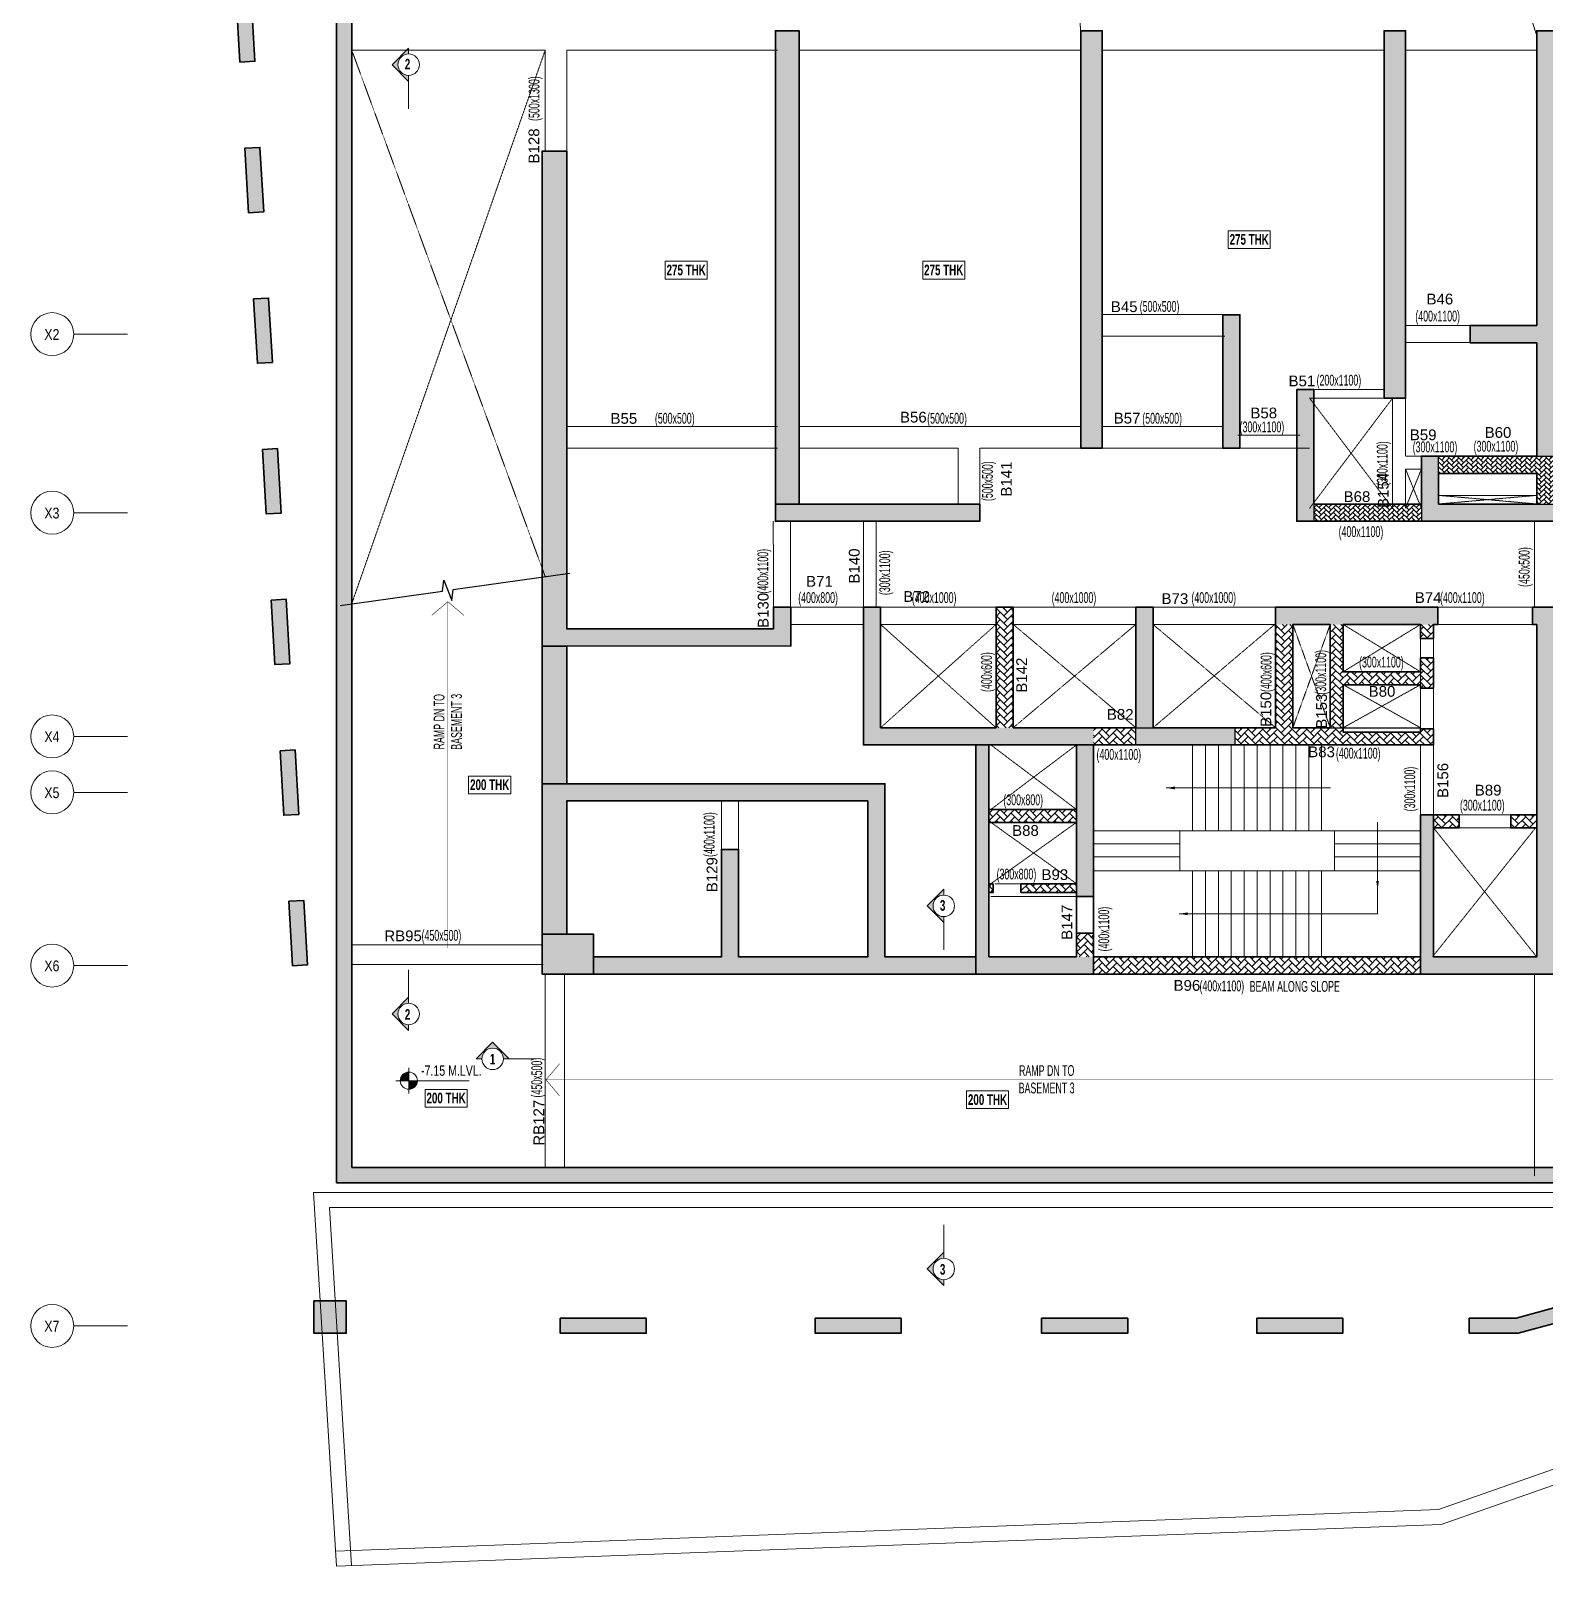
# Model space of a CAD drawing. Header units: millimetres. Extents: x 20 to 70682, y 101 to 65687.
# Drawn here: x 20 to 35233, y 2937 to 38626 of the extents above; entities that cross this region are included whole.
import ezdxf
from ezdxf.enums import TextEntityAlignment as Align

# ---------------------------------------------------------------- set-up
doc = ezdxf.new("R2010")
doc.units = ezdxf.units.MM
for name, pattern in [('Grid Line', [2222.5, 1270, -317.5, 317.5, -317.5]), ('HIDDEN', [0.375, 0.25, -0.125]), ('HIDDEN2', [0.1875, 0.125, -0.0625])]:
    doc.linetypes.add(name, pattern=pattern)
for name, color, linetype, lineweight in [('A-ANNO-DIMS', 8, 'Continuous', 15), ('A-DETL-MISC', 35, 'Continuous', 15), ('A-FLOR-IDEN', 11, 'Continuous', 9), ('A-GRIDS', 8, 'Continuous', 9), ('A-HIDD-ABVE', 8, 'HIDDEN', 20), ('A-HIDD-BELW', 8, 'HIDDEN2', 20), ('G-____-____-DIMS', 7, 'Continuous', 9), ('G-ANNO-SYMB', 1, 'Continuous', 9), ('S-BEAM', 7, 'Continuous', 18), ('S-BEAM-IDEN', 2, 'Continuous', 9), ('S-COL HATCH', 9, 'Continuous', 0), ('S-COLS', 5, 'Continuous', 35), ('S-GRIDS', 8, 'Continuous', 9)]:
    doc.layers.add(name, color=color, linetype=linetype, lineweight=lineweight)
for name, color, linetype in [('Beam Nos', 7, 'Continuous'), ('changes', 7, 'Continuous'), ('SECTION LINE', 4, 'Continuous')]:
    doc.layers.add(name, color=color, linetype=linetype)
doc.styles.add('Arial Narrow', font='ARIALN.TTF', dxfattribs={"height": 400})
doc.styles.add('Dim.s & Anno.(Misc.)', font='ARIALN.TTF')
doc.styles.add('SC-BBS1', font='SansSerif')
doc.styles.add('SOBHA', font='swisscl.ttf')
doc.styles.add('Swis721 LtCn BT', font='swisscl.ttf', dxfattribs={"width": 0.9, "height": 233.355162})
doc.styles.add('Swis721 LtCn BT_1', font='swisscl.ttf', dxfattribs={"height": 240})
doc.styles.add('Swis721 LtCn BT_B', font='', dxfattribs={"width": 0.9, "height": 246.918336})
doc.styles.get('Swis721 LtCn BT_B').set_extended_font_data('Swis721 LtCn BT', bold=True)
doc.dimstyles.new('A-GFC-100', dxfattribs={"dimscale": 100, "dimtxt": 1.75, "dimasz": 1.5, "dimexe": 1.5, "dimexo": 0, "dimgap": 1, "dimtad": 1, "dimdsep": 46, "dimtxsty": 'Dim.s & Anno.(Misc.)', "dimblk": 'ARCHTICK', "dimcen": 0, "dimdle": 1.5, "dimclrd": 256, "dimclre": 8, "dimclrt": 6, "dimazin": 2, "dimtfac": 1, "dimtix": 1, "dimtmove": 2, "dimatfit": 3, "dimfxl": 1, "dimtolj": 1, "dimlwd": -1, "dimlwe": 9, "dimarcsym": 0})
doc.dimstyles.new('S-100', dxfattribs={"dimscale": 100, "dimtxt": 2.5, "dimasz": 1.5, "dimexe": 1.5, "dimexo": 1.5, "dimgap": 0.1, "dimtad": 0, "dimdec": 0, "dimrnd": 0.0005, "dimzin": 0, "dimdsep": 46, "dimtxsty": 'SOBHA', "dimblk": 'OBLIQUE', "dimcen": 0.09, "dimclrd": 8, "dimclre": 8, "dimclrt": 6, "dimadec": 0, "dimazin": 0, "dimtfac": 1, "dimtdec": 0, "dimtofl": 0, "dimtmove": 0, "dimatfit": 3, "dimfxl": 1.5, "dimfxlon": 1, "dimtolj": 1, "dimtzin": 0, "dimlwd": -1, "dimlwe": -1, "dimarcsym": 0})
pattern_1 = [(45, (-31794446.85, 20735559.75), (0, 169.7056275), [360, -120]), (135, (-31794362, 20735644.6), (1e-14, 169.7056275), [360, -120])]

# ---------------------------------------------------------------- blocks, each defined once
blk = doc.blocks.new('_ARCHTICK')
at = {"color": 0, "linetype": 'ByBlock', "const_width": 0.15}
blk.add_lwpolyline([(-0.5, -0.5), (0.5, 0.5)], dxfattribs=at)
blk = doc.blocks.new('A$C31bf04c8')
at = {"layer": 'S-COL HATCH', "transparency": 33554687}
h = blk.add_hatch(color=256, dxfattribs=at)
h.dxf.hatch_style = 1
edge = h.paths.add_edge_path()
edge.add_line((-12645, -10575), (46760, -10575))
edge.add_line((46760, -10575), (50155, -10425))
edge.add_line((50155, -10425), (50155, 18362))
edge.add_arc((65983, 101151), 84288, 235.33184, 259.17631, ccw=False)
edge.add_arc((-8447, 268), 41200, 49.9962, 101.0852)
edge.add_line((-16368, 40699), (-15227, 21150))
edge.add_line((-15227, 21150), (-12645, 21150))
edge.add_line((-12645, 21150), (-12645, -10575))
edge = h.paths.add_edge_path(flags=16)
edge.add_line((-12295, -10225), (46752, -10225))
edge.add_line((46752, -10225), (49805, -10090))
edge.add_line((49805, -10090), (49805, 18073))
edge.add_arc((65983, 101151), 84638, 235.32076, 258.98032, ccw=False)
edge.add_arc((-8447, 268), 40850, 49.9733, 100.6568)
edge.add_line((-16001, 40413), (-14897, 21500))
edge.add_line((-14897, 21500), (-12295, 21500))
edge.add_line((-12295, 21500), (-12295, -10225))
h = blk.add_hatch(color=256, dxfattribs=at)
h.dxf.hatch_style = 1
h.paths.add_polyline_path([(-14983, 16966), (-14896, 15469), (-14547, 15489), (-14634, 16986)])
h = blk.add_hatch(color=256, dxfattribs=at)
h.dxf.hatch_style = 1
h.paths.add_polyline_path([(-14779, 13466), (-14692, 11969), (-14342, 11989), (-14430, 13486)])
h = blk.add_hatch(color=256, dxfattribs=at)
h.dxf.hatch_style = 1
h.paths.add_polyline_path([(-14575, 9966), (-14488, 8469), (-14138, 8489), (-14226, 9986)])
h = blk.add_hatch(color=256, dxfattribs=at)
h.dxf.hatch_style = 1
h.paths.add_polyline_path([(-14371, 6466), (-14283, 4969), (-13934, 4989), (-14021, 6486)])
h = blk.add_hatch(color=256, dxfattribs=at)
h.dxf.hatch_style = 1
h.paths.add_polyline_path([(-14166, 2964), (-14079, 1466), (-13730, 1486), (-13817, 2984)])
h = blk.add_hatch(color=256, dxfattribs=at)
h.dxf.hatch_style = 1
h.paths.add_polyline_path([(-13962, -536), (-13875, -2034), (-13525, -2014), (-13613, -516)])
h = blk.add_hatch(color=256, dxfattribs=at)
h.dxf.hatch_style = 1
h.paths.add_polyline_path([(-13758, -4034), (-13671, -5531), (-13321, -5511), (-13409, -4014)])
h = blk.add_hatch(color=256, dxfattribs=at)
h.dxf.hatch_style = 1
h.paths.add_polyline_path([(15747, -13822), (15654, -13485), (14779, -13724), (13686, -13724), (13686, -14074), (14825, -14074)])
h = blk.add_hatch(color=256, dxfattribs=at)
h.dxf.hatch_style = 1
h.paths.add_polyline_path([(-5446, -14074), (-5446, -13724), (-7446, -13724), (-7446, -14074)])
h = blk.add_hatch(color=256, dxfattribs=at)
h.dxf.hatch_style = 1
h.paths.add_polyline_path([(478, -14074), (478, -13724), (-1522, -13724), (-1522, -14074)])
h = blk.add_hatch(color=256, dxfattribs=at)
h.dxf.hatch_style = 1
h.paths.add_polyline_path([(5745, -14074), (5745, -13724), (3745, -13724), (3745, -14074)])
h = blk.add_hatch(color=256, dxfattribs=at)
h.dxf.hatch_style = 1
h.paths.add_polyline_path([(10745, -14074), (10745, -13724), (8745, -13724), (8745, -14074)])
at = {"layer": 'S-COLS', "elevation": 0}
blk.add_lwpolyline([(-12645, -10575), (46760, -10575), (50155, -10425), (50155, 18362, -0.104418), (18038, 31827, 0.226686), (-16368, 40699), (-15227, 21150), (-12645, 21150)], format="xyb", close=True, dxfattribs=at)
at = {"layer": 'S-COLS'}
blk.add_lwpolyline([(-12295, -10225), (46752, -10225), (49805, -10090), (49805, 18073, -0.103603), (17826, 31549, 0.224825), (-16001, 40413), (-14897, 21500), (-12295, 21500)], format="xyb", close=True, dxfattribs=at)
at = {"layer": 'S-COLS', "elevation": 0}
for points in [[(-14983, 16966), (-14634, 16986), (-14547, 15489), (-14896, 15469)], [(-14779, 13466), (-14430, 13486), (-14342, 11989), (-14692, 11969)], [(-14575, 9966), (-14226, 9986), (-14138, 8489), (-14488, 8469)], [(-14371, 6466), (-14021, 6486), (-13934, 4989), (-14283, 4969)], [(-14166, 2964), (-13817, 2984), (-13730, 1486), (-14079, 1466)], [(-13962, -536), (-13613, -516), (-13525, -2014), (-13875, -2034)], [(-13758, -4034), (-13409, -4014), (-13321, -5511), (-13671, -5531)], [(-7446, -13724), (-5446, -13724), (-5446, -14074), (-7446, -14074)], [(-1522, -13724), (478, -13724), (478, -14074), (-1522, -14074)], [(3745, -13724), (5745, -13724), (5745, -14074), (3745, -14074)], [(8745, -13724), (10745, -13724), (10745, -14074), (8745, -14074)]]:
    blk.add_lwpolyline(points, close=True, dxfattribs=at)
blk.add_lwpolyline([(13686, -13724), (14779, -13724), (15654, -13485), (15747, -13822), (14825, -14074), (13686, -14074), (13686, -13724)], dxfattribs=at)
blk = doc.blocks.new('Detail View - M_Section Head - Structural Type 1-785420-STILT FLOOR FRAMING PLAN')
at = {"layer": 'G-ANNO-SYMB'}
h = blk.add_hatch(color=9, dxfattribs=at)
edge = h.paths.add_edge_path(flags=0)
edge.add_line((-8.5, 0), (-9.86, 0))
edge.add_line((-9.86, 0), (-5.99, 3.87))
edge.add_line((-5.99, 3.87), (-2.12, 0))
edge.add_line((-2.12, 0), (-3.5, 0))
edge.add_arc((-6, 0), 2.5, 360, 540)
for p, q in [((-5.99, 3.87), (-9.86, 0)), ((-5.99, 3.87), (-2.12, 0)), ((-8.5, 0), (-9.86, 0)), ((-3.5, 0), (-2.12, 0))]:
    blk.add_line(p, q, dxfattribs=at)
at = {"layer": 'G-ANNO-SYMB', "color": 5}
for p, q in [((-5.99, 3.87), (-9.86, 0)), ((-2.12, 0), (-5.99, 3.87)), ((-9.86, 0), (-8.5, 0)), ((-3.5, 0), (4.24, 0)), ((-3.5, 0), (-2.12, 0))]:
    blk.add_line(p, q, dxfattribs=at)
at = {"layer": 'G-ANNO-SYMB'}
blk.add_arc((-6, 0), 2.5, 360, 180, dxfattribs=at)
at = {"layer": 'G-ANNO-SYMB', "color": 5}
for start, end in [(360, 180), (180, 360)]:
    blk.add_arc((-6, 0), 2.5, start, end, dxfattribs=at)
blk = doc.blocks.new('Spot Elevations - M_Spot Elevation - Target Filled-23738-FIRST FLOOR  FRAMING PLAN _NTA_')
at = {"layer": 'G-____-____-DIMS'}
h = blk.add_hatch(color=256, dxfattribs=at)
edge = h.paths.add_edge_path(flags=0)
edge.add_line((0, 0), (-2, 0))
edge.add_arc((0, 0), 2, 90, 180, ccw=False)
edge.add_line((0, 2), (0, 0))
h = blk.add_hatch(color=256, dxfattribs=at)
edge = h.paths.add_edge_path(flags=0)
edge.add_line((0, 0), (2, 0))
edge.add_arc((0, 0), 2, 270, 360, ccw=False)
edge.add_line((0, -2), (0, 0))
for p, q in [((-3, 0), (14, 0)), ((0, -3), (0, 3))]:
    blk.add_line(p, q, dxfattribs=at)
blk.add_circle((0, 0), 2, dxfattribs=at)
blk = doc.blocks.new('_OBLIQUE')
at = {"color": 0, "linetype": 'ByBlock'}
blk.add_line((-0.5, -0.5), (0.5, 0.5), dxfattribs=at)
blk = doc.blocks.new('*D23')
at = {"layer": 'Defpoints', "color": 0, "transparency": 16777216}
for p in [(35033, 28309), (35723, 28309), (35333, 27677)]:
    blk.add_point(p, dxfattribs=at)
at = {"layer": 'S-COLS', "color": 8, "transparency": 16777216}
for p, q in [((35573, 28309), (35873, 28309)), ((35723, 28309), (35723, 28459)), ((35723, 27677), (35723, 28309)), ((35573, 27677), (35873, 27677))]:
    blk.add_line(p, q, dxfattribs=at)
at = {"layer": 'S-COLS', "color": 8, "transparency": 16777216, "xscale": 150, "yscale": 150, "zscale": 150}
for p, rotation in [((35723, 28309), 90), ((35723, 27677), 270)]:
    blk.add_blockref('_OBLIQUE', p, dxfattribs=dict(at, rotation=rotation))
at = {"layer": 'S-COLS', "color": 6, "transparency": 16777216, "insert": (35723, 29016), "char_height": 250, "attachment_point": 5, "rotation": 90, "style": 'SOBHA'}
blk.add_mtext('\\A1;{\\W0.8;\\C2;(400x1100)}', dxfattribs=at)
blk = doc.blocks.new('A$C0921b736')
at = {"layer": 'S-COL HATCH', "transparency": 33554687}
h = blk.add_hatch(color=256, dxfattribs=at)
h.dxf.hatch_style = 1
h.paths.add_polyline_path([(5425, 11675), (5425, 11275), (10175, 11275), (10175, 11675)])
h.paths.add_polyline_path([(5425, 11675), (5975, 11675), (5975, 22675), (5425, 22675)])
h = blk.add_hatch(color=256, dxfattribs=at)
h.dxf.hatch_style = 1
h.paths.add_polyline_path([(12525, 12975), (13025, 12975), (13025, 22675), (12525, 22675)])
h = blk.add_hatch(color=256, dxfattribs=at)
h.dxf.hatch_style = 1
h.paths.add_polyline_path([(19575, 14135), (20075, 14135), (20075, 22675), (19575, 22675)])
h = blk.add_hatch(color=256, dxfattribs=at)
h.dxf.hatch_style = 1
h.paths.add_polyline_path([(23525, 22675), (23125, 22675), (23125, 15825), (21575, 15825), (21575, 15425), (23125, 15425), (23125, 12785), (23525, 12785)])
h = blk.add_hatch(color=256, dxfattribs=at)
h.dxf.hatch_style = 1
h.paths.add_polyline_path([(5785, 8375), (5785, 9275), (5385, 9275), (5385, 8775), (575, 8775), (575, 19875), (0, 19879), (0, 8375)])
h = blk.add_hatch(color=256, dxfattribs=at)
h.dxf.hatch_style = 1
h.paths.add_polyline_path([(15825, 12975), (16225, 12975), (16225, 16075), (15825, 16075)])
h = blk.add_hatch(color=256, dxfattribs=at)
h.dxf.hatch_style = 1
h.paths.add_polyline_path([(17945, 14335), (17545, 14335), (17545, 11275), (17945, 11275), (17945, 11675)])
h = blk.add_hatch(color=256, dxfattribs=at)
h.dxf.hatch_style = 1
h.paths.add_polyline_path([(23525, 11275), (23525, 11675), (23125, 11675), (20845, 11675), (20845, 12385), (20845, 12785), (20445, 12785), (20445, 11675), (20445, 11275)])
at = {"layer": 'S-COL HATCH'}
h = blk.add_hatch(dxfattribs=at)
h.set_pattern_fill('AR-HBONE', color=256, scale=20)
h.set_pattern_definition([(45, (-31794446.854, 20735559.75), (0, 113.13708499), [240, -80]), (135, (-31794390.286, 20735616.32), (9e-15, 113.13708499), [240, -80])])
h.paths.add_polyline_path([(23125, 12385), (23125, 11692), (23125, 11692), (23125, 11675), (23525, 11675), (23525, 12785), (20845, 12785), (20845, 12485), (20845, 12385)])
h = blk.add_hatch(dxfattribs=at)
h.set_pattern_fill('AR-HBONE', color=256, scale=20)
h.set_pattern_definition([(45, (-31966103.18, 21022167.41), (0, 113.13708499), [240, -80]), (135, (-31966046.61, 21022223.98), (9e-15, 113.13708499), [240, -80])])
h.paths.add_polyline_path([(20445, 11275), (20445, 11675), (17945, 11675), (17945, 11275)])
at = {"layer": 'S-COL HATCH', "transparency": 33554687}
h = blk.add_hatch(color=256, dxfattribs=at)
h.dxf.hatch_style = 1
h.paths.add_polyline_path([(12825, 6075), (12825, 6475), (7871, 6475), (7871, 9275), (7471, 9275), (7471, 6075)])
at = {"layer": 'S-COL HATCH'}
h = blk.add_hatch(dxfattribs=at)
h.set_pattern_fill('AR-HBONE', color=256, scale=30)
h.set_pattern_definition(pattern_1)
h.paths.add_polyline_path([(10555, 6475), (10955, 6475), (10955, 9275), (10555, 9275)])
at = {"layer": 'S-COL HATCH', "transparency": 33554687}
h = blk.add_hatch(color=256, dxfattribs=at)
h.dxf.hatch_style = 1
h.paths.add_polyline_path([(13805, 9275), (14205, 9275), (14205, 6475), (13805, 6475)])
h = blk.add_hatch(color=256, dxfattribs=at)
h.dxf.hatch_style = 1
h.paths.add_polyline_path([(17055, 9275), (20825, 9275), (20825, 8875), (17055, 8875)])
h = blk.add_hatch(color=256, dxfattribs=at)
h.dxf.hatch_style = 1
h.paths.add_polyline_path([(20725, 4450), (20425, 4450), (20425, 1150), (20425, 750), (23125, 750), (23525, 750), (23525, 1150), (23525, 1150), (23525, 9275), (23025, 9275), (23025, 8875), (23125, 8875), (23125, 1150), (23125, 1150), (20725, 1150), (20725, 1150)])
at = {"layer": 'S-COL HATCH'}
h = blk.add_hatch(dxfattribs=at)
h.set_pattern_fill('AR-HBONE', color=256, scale=30)
h.set_pattern_definition(pattern_1)
h.paths.add_polyline_path([(18325, 8875), (18625, 8875), (18625, 7775), (20425, 7775), (20425, 8100), (20725, 8100), (20725, 7398), (20425, 7398), (20425, 7475), (18625, 7475), (18625, 6375), (20425, 6375), (20425, 6453), (20725, 6453), (20725, 6075), (16105, 6075), (16105, 6475), (18325, 6475)])
h = blk.add_hatch(dxfattribs=at)
h.set_pattern_fill('AR-HBONE', color=256, scale=30)
h.set_pattern_definition(pattern_1)
h.paths.add_polyline_path([(17055, 6475), (17455, 6475), (17455, 8875), (17055, 8875)])
h = blk.add_hatch(dxfattribs=at)
h.set_pattern_fill('AR-HBONE', color=256, scale=30)
h.set_pattern_definition(pattern_1)
h.paths.add_polyline_path([(20425, 8875), (20725, 8875), (20725, 8550), (20425, 8550)])
h = blk.add_hatch(dxfattribs=at)
h.set_pattern_fill('AR-HBONE', color=256, scale=30)
h.set_pattern_definition(pattern_1)
h.paths.add_polyline_path([(13805, 6475), (12825, 6475), (12825, 6075), (13805, 6075)])
at = {"layer": 'S-COL HATCH', "transparency": 33554687}
h = blk.add_hatch(color=256, dxfattribs=at)
h.dxf.hatch_style = 1
h.paths.add_polyline_path([(13805, 6475), (16105, 6475), (16105, 6075), (13805, 6075)])
h = blk.add_hatch(color=256, dxfattribs=at)
h.dxf.hatch_style = 1
h.paths.add_polyline_path([(10385, 6075), (10085, 6075), (10085, 750), (10385, 750), (12825, 750), (12825, 1150), (10385, 1150), (10385, 2850), (10385, 2850), (10385, 2850)])
h = blk.add_hatch(color=256, dxfattribs=at)
h.dxf.hatch_style = 1
h.paths.add_polyline_path([(12825, 6075), (12425, 6075), (12425, 6075), (12425, 4575), (12425, 4575), (12425, 4275), (12425, 2550), (12825, 2550)])
h = blk.add_hatch(color=256, dxfattribs=at)
h.dxf.hatch_style = 1
h.paths.add_polyline_path([(7571, 4775), (7571, 1150), (4571, 1150), (4571, 3648), (4171, 3648), (4171, 1150), (1200, 1150), (1200, 750), (10085, 750), (10085, 1150), (7971, 1150), (7971, 5175), (0, 5175), (0, 1675), (575, 1675), (575, 4775)])
at = {"layer": 'S-COL HATCH'}
h = blk.add_hatch(dxfattribs=at)
h.set_pattern_fill('AR-HBONE', color=256, scale=30)
h.set_pattern_definition(pattern_1)
h.paths.add_polyline_path([(12425, 4575), (10385, 4575), (10385, 4275), (12425, 4275)])
h = blk.add_hatch(dxfattribs=at)
h.set_pattern_fill('AR-HBONE', color=256, scale=30)
h.set_pattern_definition([(45, (-31794446.85, 20683630.75), (0, 169.7056275), [360, -120]), (135, (-31794362, 20683715.6), (1e-14, 169.7056275), [360, -120])])
h.paths.add_polyline_path([(21325, 4150), (21325, 4450), (20725, 4450), (20725, 4150)])
h.paths.add_polyline_path([(23125, 4150), (23125, 4450), (22525, 4450), (22525, 4150)])
h = blk.add_hatch(dxfattribs=at)
h.set_pattern_fill('AR-HBONE', color=256, scale=30)
h.set_pattern_definition(pattern_1)
h.paths.add_polyline_path([(10485, 2850), (10385, 2850), (10385, 2650), (10485, 2650)])
h = blk.add_hatch(dxfattribs=at)
h.set_pattern_fill('AR-HBONE', color=256, scale=30)
h.set_pattern_definition(pattern_1)
h.paths.add_polyline_path([(11135, 2850), (11135, 2650), (12425, 2650), (12425, 2850)])
at = {"layer": 'S-COL HATCH', "transparency": 33554687}
h = blk.add_hatch(color=256, dxfattribs=at)
h.dxf.hatch_style = 1
h.paths.add_polyline_path([(0, 1675), (0, 750), (1200, 750), (1200, 1675)])
at = {"layer": 'S-COL HATCH'}
h = blk.add_hatch(dxfattribs=at)
h.set_pattern_fill('AR-HBONE', color=256, scale=30)
h.set_pattern_definition(pattern_1)
h.paths.add_polyline_path([(12825, 1700), (12425, 1700), (12425, 1150), (12825, 1150)])
h = blk.add_hatch(dxfattribs=at)
h.set_pattern_fill('AR-HBONE', color=256, scale=30)
h.set_pattern_definition(pattern_1)
h.paths.add_polyline_path([(12825, 1150), (20425, 1150), (20425, 750), (12825, 750)])
at = {"layer": 'changes'}
for p, q in [((20845, 12385), (20845, 12785)), ((23125, 12785), (23525, 12785)), ((17945, 11675), (17945, 11275)), ((20445, 11675), (20445, 11275)), ((23125, 11675), (23525, 11675))]:
    blk.add_line(p, q, dxfattribs=at)
blk.add_lwpolyline([(13805, 6475), (16105, 6475), (16105, 6075), (13805, 6075)], close=True, dxfattribs=at)
at = {"layer": 'S-COLS'}
for p, q in [((20425, 4450), (20425, 1150)), ((20725, 4450), (20725, 1150)), ((12425, 2550), (12825, 2550)), ((12425, 1700), (12825, 1700)), ((20425, 1150), (20425, 750))]:
    blk.add_line(p, q, dxfattribs=at)
for points in [[(5425, 11675), (5425, 22675), (5975, 22675), (5975, 11675), (5425, 11675)], [(23525, 11275), (23525, 22675), (23125, 22675), (23125, 15825), (21575, 15825), (21575, 15425), (23125, 15425), (23125, 12785), (20445, 12785), (20445, 11675), (17945, 11675), (17945, 14335), (17545, 14335), (17545, 11275), (23525, 11275)], [(17055, 9275), (20825, 9275), (20825, 8875), (20725, 8875), (20725, 8550), (20425, 8550), (20425, 8875), (19525, 8875), (18625, 8875), (18625, 7775), (20425, 7775), (20425, 8100), (20725, 8100), (20725, 7398), (20425, 7398), (20425, 7475), (18625, 7475), (18625, 6375), (19525, 6375), (20425, 6375), (20425, 6453), (20725, 6453), (20725, 6075), (18625, 6075), (18625, 6075), (7471, 6075), (7471, 9275), (7871, 9275), (7871, 6475), (10555, 6475), (10555, 9275)], [(10555, 9275), (10955, 9275)], [(10955, 9275), (10955, 6475), (13805, 6475), (13805, 9275)], [(13805, 9275), (14205, 9275)], [(14205, 9275), (14205, 6475), (17055, 6475), (17055, 9275)], [(23525, 1150), (23525, 9275), (23025, 9275), (23025, 8875), (23125, 8875), (23125, 1150), (20725, 1150)], [(10085, 6075), (10085, 750), (10385, 750)], [(10385, 1150), (10385, 6075)], [(12425, 6075), (12425, 1150)], [(12425, 750), (12825, 750), (12825, 6075)], [(0, 5175), (0, 1675), (575, 1675), (575, 4775), (7571, 4775), (7571, 1150), (4571, 1150), (4571, 3648), (4171, 3648), (4171, 1150), (1200, 1150), (1200, 750), (10085, 750)], [(10085, 1150), (7971, 1150), (7971, 5175), (25, 5175)], [(20725, 4150), (21325, 4150), (21325, 4450), (20425, 4450)], [(23125, 4150), (22525, 4150), (22525, 4450), (23125, 4450)], [(10485, 2850), (10385, 2850)], [(10385, 2650), (10485, 2650)], [(10485, 2650), (10485, 2850)], [(11135, 2850), (11135, 2650)], [(12425, 2850), (11135, 2850)], [(11135, 2650), (12425, 2650)], [(12425, 1150), (10385, 1150)], [(20425, 1150), (12825, 1150), (12825, 750), (23125, 750)], [(23125, 750), (23125, 750), (23525, 750), (23525, 1150)], [(10385, 750), (12425, 750)]]:
    blk.add_lwpolyline(points, dxfattribs=at)
at = {"layer": 'S-COLS', "elevation": 0}
for points in [[(12525, 12975), (13025, 12975), (13025, 22675), (12525, 22675)], [(15825, 16075), (16225, 16075), (16225, 12975), (15825, 12975)], [(10175, 11675), (5425, 11675), (5425, 11275), (10175, 11275)], [(0, 750), (1200, 750), (1200, 1675), (0, 1675)]]:
    blk.add_lwpolyline(points, close=True, dxfattribs=at)
at = {"layer": 'S-COLS'}
for points in [[(19575, 14135), (20075, 14135), (20075, 22675), (19575, 22675)], [(0, 8379), (5785, 8375), (5785, 9275), (5385, 9275), (5385, 8775), (575, 8775), (575, 19875), (0, 19879)], [(23125, 12385), (20845, 12385), (20845, 11675), (23125, 11675)], [(17455, 6475), (18325, 6475), (18325, 8875), (17455, 8875)], [(12425, 4575), (10385, 4575), (10385, 4275), (12425, 4275)]]:
    blk.add_lwpolyline(points, close=True, dxfattribs=at)
blk = doc.blocks.new('Grid - Type 1 Structural-6743905-9TH FLOOR LVL')
at = {"layer": 'A-GRIDS'}
blk.add_circle((0, 0), 4, dxfattribs=at)
blk = doc.blocks.new('A$C45bf0ae9')
at = {"layer": 'S-GRIDS', "linetype": 'Grid Line'}
for p, q in [((-17504, 9150), (-18754, 9150)), ((-17504, 5000), (-18754, 5000)), ((-17504, -200), (-18754, -200)), ((-17504, -1500), (-18754, -1500)), ((-17504, -5525), (-18754, -5525)), ((-17504, -13899), (-18754, -13899))]:
    blk.add_line(p, q, dxfattribs=at)
at = {"layer": 'A-GRIDS', "xscale": 124.9999999999999, "yscale": 124.9999999999999, "zscale": 124.9999999999999, "rotation": 89.99999999999982}
for p in [(-19254, 9150), (-19254, 5000), (-19254, -200), (-19254, -1500), (-19254, -5525), (-19254, -13899)]:
    blk.add_blockref('Grid - Type 1 Structural-6743905-9TH FLOOR LVL', p, dxfattribs=at)
at = {"layer": 'A-GRIDS', "lineweight": 18, "char_height": 250, "width": 440.93, "attachment_point": 1, "style": 'Arial Narrow'}
for s, insert in [('X2', (-19437, 9268)), ('X3', (-19437, 5118)), ('X4', (-19437, -82)), ('X5', (-19437, -1382)), ('X6', (-19437, -5407)), ('X7', (-19437, -13781))]:
    blk.add_mtext(s, dxfattribs=dict(at, insert=insert))
blk = doc.blocks.new('A$C40398dd4')
at = {"layer": 'A-ANNO-DIMS', "ltscale": 500, "elevation": 0}
blk.add_lwpolyline([(5810, 1000), (6600, 1000), (6600, 1565)], dxfattribs=at)
at = {"layer": 'A-DETL-MISC'}
for p, q in [((2300, 4925), (2300, 2925)), ((2600, 4925), (2600, 2925)), ((2900, 4925), (2900, 2925)), ((3200, 4925), (3200, 2925)), ((3500, 4925), (3500, 2925)), ((3800, 4925), (3800, 2925)), ((4100, 4925), (4100, 2925)), ((4400, 4925), (4400, 2925)), ((4700, 4925), (4700, 2925)), ((5000, 4925), (5000, 2925)), ((5300, 4925), (5300, 2925)), ((2300, 0), (2300, 2000)), ((2600, 0), (2600, 2000)), ((2900, 0), (2900, 2000)), ((3200, 0), (3200, 2000)), ((3500, 0), (3500, 2000)), ((3800, 0), (3800, 2000)), ((4100, 0), (4100, 2000)), ((4400, 0), (4400, 2000)), ((4700, 0), (4700, 2000)), ((5000, 0), (5000, 2000)), ((5300, 0), (5300, 2000))]:
    blk.add_line(p, q, dxfattribs=at)
for points in [[(2000, 2925), (0, 2925)], [(5600, 2925), (7600, 2925)], [(2000, 2625), (0, 2625)], [(5600, 2625), (7600, 2625)], [(2000, 2325), (0, 2325)], [(5600, 2325), (7600, 2325)]]:
    blk.add_lwpolyline(points, dxfattribs=at)
blk.add_lwpolyline([(5600, 2925), (5600, 2000), (2000, 2000), (2000, 2925)], close=True, dxfattribs=at)
at = {"layer": 'A-DETL-MISC', "elevation": 0}
for points in [[(2000, 2000), (0, 2000)], [(5600, 2000), (7600, 2000)]]:
    blk.add_lwpolyline(points, dxfattribs=at)
at = {"layer": 'A-ANNO-DIMS', "ltscale": 500}
for points in [[(1688, 3925), (5510, 3925)], [(6600, 1565), (6600, 3126)], [(1988, 1000), (5810, 1000)]]:
    blk.add_leader(points, dimstyle='A-GFC-100', override={"dimasz": 2, "dimtad": 0, "dimfxl": 0.18, "dimarcsym": 1}, dxfattribs=at)

msp = doc.modelspace()

# ---------------------------------------------------------------- hatches: boundary and pattern name
at = {"layer": 'S-COL HATCH', "transparency": 33554687}
h = msp.add_hatch(color=256, dxfattribs=at)
h.dxf.hatch_style = 1
h.paths.add_polyline_path([(12482.9, 24325.4), (11907.9, 24325.4), (11907.9, 21125.4), (12482.9, 21125.4)])
h = msp.add_hatch(color=256, dxfattribs=at)
h.dxf.hatch_style = 1
h.paths.add_polyline_path([(7355.7, 8352.5), (7355.7, 9102.5), (6605.7, 9102.5), (6605.7, 8352.5)])

# ---------------------------------------------------------------- linework, layer by layer
at = {"elevation": 0}
msp.add_lwpolyline([(7214, 25269.8), (9594.7, 25602.7), (9622, 25858.9), (9815, 25381), (9842.3, 25637.3), (12552.6, 26016.3)], dxfattribs=at)
at = {"layer": 'A-FLOR-IDEN', "color": 8, "elevation": 0, "flags": 128}
for points in [[(27860.7, 33976.9), (27860.7, 33565.1), (28838.2, 33565.1), (28838.2, 33976.9)], [(14770.7, 33266.9), (14770.7, 32855.1), (15748.2, 32855.1), (15748.2, 33266.9)], [(20757.7, 33266.9), (20757.7, 32855.1), (21735.2, 32855.1), (21735.2, 33266.9)], [(11179.4, 21303.2), (11179.4, 20891.3), (10201.9, 20891.3), (10201.9, 21303.2)], [(10166.5, 14021.7), (10166.5, 13609.9), (9189, 13609.9), (9189, 14021.7)], [(22754.2, 13984.9), (22754.2, 13573.1), (21776.7, 13573.1), (21776.7, 13984.9)]]:
    msp.add_lwpolyline(points, close=True, dxfattribs=at)
at = {"layer": 'A-HIDD-ABVE', "linetype": 'HIDDEN'}
for p, q in [((7483.3, 38176.6), (11982.9, 25936.6)), ((7483.3, 25307.4), (11982.9, 38176.6)), ((29752.9, 30086.6), (31682.9, 27526.6)), ((29752.9, 27526.6), (31682.9, 30086.6)), ((31982.9, 28436.6), (32352.9, 27526.6)), ((31982.9, 27526.6), (32352.9, 28436.6)), ((32752.9, 27826.7), (35032.9, 27626.6)), ((32752.9, 27626.6), (35032.9, 27826.7)), ((19778.5, 24826.6), (22462.9, 22426.6)), ((19778.5, 22426.6), (22462.9, 24826.6)), ((22862.9, 24826.6), (25712.9, 22426.6)), ((22862.9, 22426.6), (25712.9, 24826.6)), ((26112.9, 24826.6), (28962.9, 22426.6)), ((26112.9, 22426.6), (28942.9, 24826.6)), ((29362.9, 24826.6), (30232.9, 22426.6)), ((29362.9, 22426.6), (30232.9, 24826.6)), ((30532.9, 24826.6), (32332.9, 23726.6)), ((30532.9, 23726.6), (32332.9, 24826.6)), ((30532.9, 22425.4), (32332.9, 23426.6)), ((30532.9, 23426.6), (32332.9, 22425.4)), ((22342.9, 22026.6), (24332.8, 20526.6)), ((22342.9, 20526.6), (24332.8, 22026.6)), ((22342.9, 20226.6), (24332.8, 18801.4)), ((22342.9, 18801.4), (24332.8, 20226.6)), ((35008.8, 20101.4), (32608.8, 17101.4)), ((32632.9, 20101.4), (35032.9, 17101.4))]:
    msp.add_line(p, q, dxfattribs=at)
at = {"layer": 'A-HIDD-BELW', "color": 4, "linetype": 'ByBlock', "ltscale": 500}
for p, q in [((46732.6, 11621.7, 0), (6593.3, 11621.7, 0)), ((6593.3, 11621.7, 0), (7130.5, 2936.6, 0)), ((46382.6, 11271.7, 0), (6965.6, 11271.7, 0)), ((6965.6, 11271.7, 0), (7479.8, 2958.2, 0)), ((32747.1, 4253.7, 0), (40491.6, 6982.9, 0)), ((32813.3, 3905.9, 0), (40546.4, 6631.1, 0)), ((7117.3, 3286.3, 0), (32747.1, 4253.7, 0)), ((7130.5, 2936.6, 0), (32813.3, 3905.9, 0))]:
    msp.add_line(p, q, dxfattribs=at)
at = {"layer": 'S-BEAM', "linetype": 'HIDDEN'}
for p, q in [((23877.8, 44776.6, 0), (24433.9, 38604.1, 0)), ((33093.5, 44776.6, 0), (35017.9, 38560)), ((12482.9, 35826.6), (12482.9, 38176.6)), ((12482.9, 38176.6), (17382.9, 38176.6)), ((13252.9, 38176.6), (13782.4, 38176.6)), ((17882.9, 38176.6), (24432.8, 38176.6)), ((31482.8, 38176.6), (24932.9, 38176.6)), ((31982.9, 38176.6), (35032.9, 38176.6)), ((27782.9, 32026.6, 0), (24932.9, 32026.6, 0)), ((33482.9, 31776.6), (31982.9, 31776.6)), ((27782.9, 31526.6, 0), (24932.9, 31526.6, 0)), ((33482.9, 31376.6), (31982.9, 31376.6)), ((29752.9, 30286.6), (31482.9, 30286.6)), ((31982.9, 30086.6), (31982.9, 28736.6)), ((12482.9, 29426.6), (17382.9, 29426.6)), ((17882.9, 29426.6), (24432.8, 29426.6)), ((24932.9, 29426.6, 0), (27732.9, 29426.6, 0)), ((12482.9, 28926.6), (17382.9, 28926.6)), ((17882.9, 28926.6), (21582.9, 28926.6)), ((21582.9, 27626.6, 0), (21582.9, 28926.6, 0)), ((22082.9, 28926.6), (29752.9, 28926.6)), ((22082.9, 27626.6, 0), (22082.9, 28926.6, 0)), ((28082.9, 29226.6, 0), (29535.3, 29226.6)), ((31982.9, 28736.6), (32352.9, 28736.6)), ((17282.9, 27226.6, 0), (17292.9, 25226.6)), ((17682.9, 27226.6), (17682.9, 25226.6)), ((19378.5, 25226.6), (19378.5, 27226.6, 0)), ((19678.5, 25226.6), (19678.5, 27226.6, 0)), ((34982.9, 27226.6), (34982.9, 25226.6)), ((17682.9, 25226.6), (19378.5, 25226.6)), ((19778.5, 25226.6), (22462.9, 25226.6)), ((22862.9, 25226.6), (25712.9, 25226.6)), ((26112.9, 25226.6), (28962.9, 25226.6)), ((32732.9, 25226.6), (34932.8, 25226.6)), ((17682.9, 24826.6), (19378.5, 24826.6)), ((32632.9, 22404.1), (32632.9, 24826.6)), ((32732.9, 24826.6), (34932.8, 24826.6)), ((32332.9, 20401.4), (32332.9, 22026.6)), ((32632.9, 20401.4), (32632.9, 22026.6)), ((16078.5, 19599.2), (16078.5, 20726.6)), ((16478.5, 19599.2), (16478.5, 20726.6)), ((33232.9, 20401.4), (34432.9, 20401.4)), ((22342.9, 18501.4), (24332.9, 18501.4)), ((11928.5, 17376.6), (7482.9, 17376.6)), ((11933.1, 16926.6), (7482.9, 16926.6)), ((11982.9, 16701.4), (11982.9, 12201.4)), ((12432.9, 16701.4), (12432.9, 12201.4)), ((34982.9, 16701.4), (34982.9, 12001.4))]:
    msp.add_line(p, q, dxfattribs=at)
at = {"layer": 'S-BEAM'}
for p, q in [((7483.3, 38176.6), (11982.9, 38176.6)), ((11982.9, 35826.6), (11982.9, 38176.6)), ((29752.9, 30086.6), (31482.9, 30086.6)), ((31682.9, 30086.6), (31682.9, 27526.6)), ((31982.9, 28436.6), (31982.9, 27526.6)), ((31982.9, 28436.6), (32352.9, 28436.6)), ((19778.5, 24826.6), (22462.9, 24826.6)), ((22862.9, 24826.6), (25712.9, 24826.6)), ((26112.9, 24826.6), (28942.9, 24826.6)), ((32332.9, 22404.1), (32332.9, 24826.6)), ((33232.9, 20101.4), (34432.9, 20101.4)), ((22442.9, 18801.4), (23092.9, 18801.4))]:
    msp.add_line(p, q, dxfattribs=at)
at = {"layer": 'S-BEAM', "elevation": 0}
msp.add_lwpolyline([(35032.9, 27626.6), (32752.9, 27626.6), (32752.9, 27826.7), (35032.9, 27826.7)], close=True, dxfattribs=at)
at = {"layer": 'S-BEAM', "const_width": 12.5, "elevation": 0}
for points in [[(10093.5, 25038.2), (9718.5, 25354.6), (9343.5, 25038.2)], [(9718.5, 17309), (9718.5, 25354.6)], [(12317.1, 13868.1), (12000.7, 14243.1), (12317.1, 14618.1)], [(35432.9, 14243.1), (12000.7, 14243.1)]]:
    msp.add_lwpolyline(points, dxfattribs=at)
at = {"layer": 'S-COLS', "elevation": 0}
for points in [[(12482.9, 24325.4), (11907.9, 24325.4), (11907.9, 21125.4), (12482.9, 21125.4)], [(6605.7, 9102.5), (7355.7, 9102.5), (7355.7, 8352.5), (6605.7, 8352.5)]]:
    msp.add_lwpolyline(points, close=True, dxfattribs=at)
at = {"layer": 'SECTION LINE'}
msp.add_line((30232.9, 22425.4), (32332.9, 22425.4), dxfattribs=at)

# ---------------------------------------------------------------- block references
at = {"layer": 'A-HIDD-BELW', "color": 3}
msp.add_blockref('A$C31bf04c8', (19778.5, 22426.6), dxfattribs=at)
at = {"layer": 'Beam Nos'}
msp.add_blockref('A$C45bf0ae9', (19774.6, 22423.1), dxfattribs=at)
at = {"layer": 'changes'}
msp.add_blockref('A$C0921b736', (11907.9, 15950.2), dxfattribs=at)
at = {"layer": 'G-____-____-DIMS', "xscale": 99.99999999999991, "yscale": 99.99999999999991, "zscale": 99.99999999999991}
msp.add_blockref('Spot Elevations - M_Spot Elevation - Target Filled-23738-FIRST FLOOR  FRAMING PLAN _NTA_', (8811.1, 14222.4), dxfattribs=at)
at = {"layer": 'G-ANNO-SYMB', "extrusion": (0, 0, -1), "yscale": 99.99999999999991, "zscale": 99.99999999999991, "rotation": 270}
for p, xscale in [((-8807.3, 37236.7), 99.99999999999991), ((-21248.7, 17685), 99.99999999999991), ((-8807.3, 16373.7), -99.99999999999991), ((-21248.7, 10446.6), -99.99999999999991)]:
    msp.add_blockref('Detail View - M_Section Head - Structural Type 1-785420-STILT FLOOR FRAMING PLAN', p, dxfattribs=dict(at, xscale=xscale))
at = {"layer": 'G-ANNO-SYMB', "extrusion": (0, 0, -1), "xscale": -99.99999999999991, "yscale": 99.99999999999991, "zscale": 99.99999999999991}
msp.add_blockref('Detail View - M_Section Head - Structural Type 1-785420-STILT FLOOR FRAMING PLAN', (-11359.4, 14729.6), dxfattribs=at)
at = {"layer": 'S-BEAM-IDEN'}
msp.add_blockref('A$C40398dd4', (24732.9, 17101.4), dxfattribs=at)

# ---------------------------------------------------------------- texts
at = {"layer": 'A-FLOR-IDEN', "color": 1, "char_height": 246.92, "width": 1155, "attachment_point": 2, "line_spacing_factor": 0.964267, "style": 'Swis721 LtCn BT_B'}
for s, insert in [('275 THK', (28349.5, 33898.9)), ('275 THK', (15259.5, 33188.9)), ('275 THK', (21246.5, 33188.9)), ('200 THK', (10690.7, 21225.1)), ('200 THK', (9677.8, 13943.7)), ('200 THK', (22265.4, 13906.9, 0))]:
    msp.add_mtext(s, dxfattribs=dict(at, insert=insert))
at = {"layer": 'Beam Nos', "color": 3, "style": 'SC-BBS1'}
for s, p in [('B128', (11919.8, 35947.5)), ('B141', (22902, 28205.7, 0)), ('B154', (31663.5, 27940.9, 0)), ('B140', (19366.7, 26185, 0)), ('B130', (17249.3, 25153.3, 0)), ('B142', (23258.4, 23648.1, 0)), ('B150', (28937.3, 22852.8)), ('B153', (30230, 22810.9, 0)), ('B156', (33050.9, 21200.9, 0)), ('B129', (16059.8, 19010.9, 0)), ('B147', (24311.5, 17904.5, 0)), ('RB127', (12033.9, 13245.1))]:
    msp.add_text(s, height=250, rotation=90, dxfattribs=at).set_placement(p, align=Align.BOTTOM_CENTER)
for s, p in [('B46', (32781.7, 32189.1)), ('B45', (25442.7, 32011.6)), ('B51', (29574.2, 30286.1)), ('B55', (13810.8, 29414.8)), ('B56', (20540.7, 29444.4)), ('B57', (25510.1, 29421.3, 0)), ('B58', (28687.4, 29541.4)), ('B59', (32393.3, 29033.5)), ('B60', (34133.9, 29088.5)), ('B68', (30854.5, 27597.1)), ('B71', (18357.2, 25628.3)), ('B72', (20617.4, 25276.2)), ('B73', (26621.7, 25226.2)), ('B74', (32508.3, 25250.4)), ('B80', (31436.7, 23071.3)), ('B82', (25349.9, 22536)), ('B83', (30031.3, 21665.9)), ('B89', (33904.1, 20775.1)), ('B88', (23147.7, 19837.3)), ('B93', (23830.6, 18811.5, 0)), ('RB95', (8677.8, 17389.4, 0)), ('B96', (26900.9, 16237.3, 0))]:
    msp.add_text(s, height=250, dxfattribs=at).set_placement(p, align=Align.BOTTOM_CENTER)
at = {"layer": 'G-____-____-DIMS', "insert": (9096.4, 14578), "char_height": 240, "width": 1683.881, "attachment_point": 1, "line_spacing_factor": 0.970126, "style": 'Swis721 LtCn BT_1'}
msp.add_mtext('-7.15 M.LVL.', dxfattribs=at)
at = {"layer": 'G-ANNO-SYMB', "color": 5, "char_height": 246.9, "width": 330, "line_spacing_factor": 0.964267, "style": 'Swis721 LtCn BT_B'}
for s, insert, attachment_point in [('2', (8780.7, 37972.6), 2), ('3', (21222.1, 18420.9), 2), ('2', (8780.7, 15637.8), 8), ('1', (10759, 14846), 2), ('3', (21222.1, 9710.6), 8)]:
    msp.add_mtext(s, dxfattribs=dict(at, insert=insert, attachment_point=attachment_point))
at = {"layer": 'S-BEAM-IDEN', "style": 'Swis721 LtCn BT', "width": 0.8}
for s, rotation, p in [('(500x1300)', 90, (11848, 36529.4)), ('(500x500)', 360, (25803.3, 32093.3, 0)), ('(400x1100)', 360, (32211.8, 31868.7, 0)), ('(200x1100)', 360, (29915.7, 30378.7, 0)), ('(500x500)', 360, (14532.2, 29493.3)), ('(500x500)', 360, (20862.2, 29493.3)), ('(500x500)', 360, (25863.6, 29493.3)), ('(300x1100)', 360, (28126.4, 29293.3)), ('(300x1100)', 90, (31567.5, 28046.3, 0)), ('(300x1100)', 360, (32149.9, 28828.7, 0)), ('(300x1100)', 360, (33567.3, 28842.9, 0)), ('(500x500)', 90, (22388.1, 27695.2)), ('(400x1100)', 360, (30428.5, 26858.8, 0)), ('(400x1100)', 90, (17167.3, 25544.6)), ('(300x1100)', 90, (19999.6, 25509.1)), ('(450x500)', 90, (34867.5, 25699.3, 0)), ('(400x800)', 360, (17864.5, 25326)), ('(400x1000)', 360, (20506.2, 25326)), ('(400x1000)', 360, (23756.2, 25326)), ('(400x1000)', 360, (27006.2, 25326)), ('(400x1100)', 360, (32786.3, 25326)), ('(400x600)', 90, (22367.5, 23258)), ('(400x600)', 90, (28867.5, 23258)), ('(300x1100)', 90, (30137.5, 23195.4)), ('(300x1100)', 360, (30903.9, 23826.7)), ('RAMP DN TO', 90, (9639.1, 21922.8)), ('BASEMENT 3', 90, (10044.1, 21914.7)), ('(400x1100)', 360, (24799.2, 21680.6)), ('(400x1100)', 360, (30365.1, 21709.4)), ('(300x1100)', 90, (32206, 20481.7, 0)), ('(300x800)', 360, (22634, 20626)), ('(300x1100)', 360, (33250, 20500.8)), ('(400x1100)', 90, (15919, 19424.6)), ('(300x800)', 360, (22476, 18900.8)), ('(400x1100)', 90, (25094, 17227.4)), ('(450x500)', 360, (9107.6, 17475.7)), ('(400x1100)', 360, (27194.7, 16301.2, 0)), ('BEAM ALONG SLOPE', 360, (28360.3, 16290.1)), ('(450x500)', 90, (11909.7, 13832.1))]:
    msp.add_text(s, height=250, rotation=rotation, dxfattribs=at).set_placement(p)
for s, p in [('RAMP DN TO', (22997.9, 14333.2, 0)), ('BASEMENT 3', (22989.8, 13928.2, 0))]:
    msp.add_text(s, height=250, dxfattribs=at).set_placement(p)

# ---------------------------------------------------------------- dimensions: what is measured, and where the dimension line sits
at = {"layer": 'S-COLS'}
dim = msp.add_linear_dim(base=(35722.5, 28309.1), p1=(35332.9, 27676.6, 0), p2=(35032.9, 28309.1, 0), angle=90, text='{\\W0.8;\\C2;(400x1100)}', dimstyle='S-100', dxfattribs=at)
dim.commit()
dim.dimension.update_dxf_attribs({"geometry": '*D23', "text_midpoint": (35722.5, 29016.3)})

doc.saveas('drawing.dxf')
